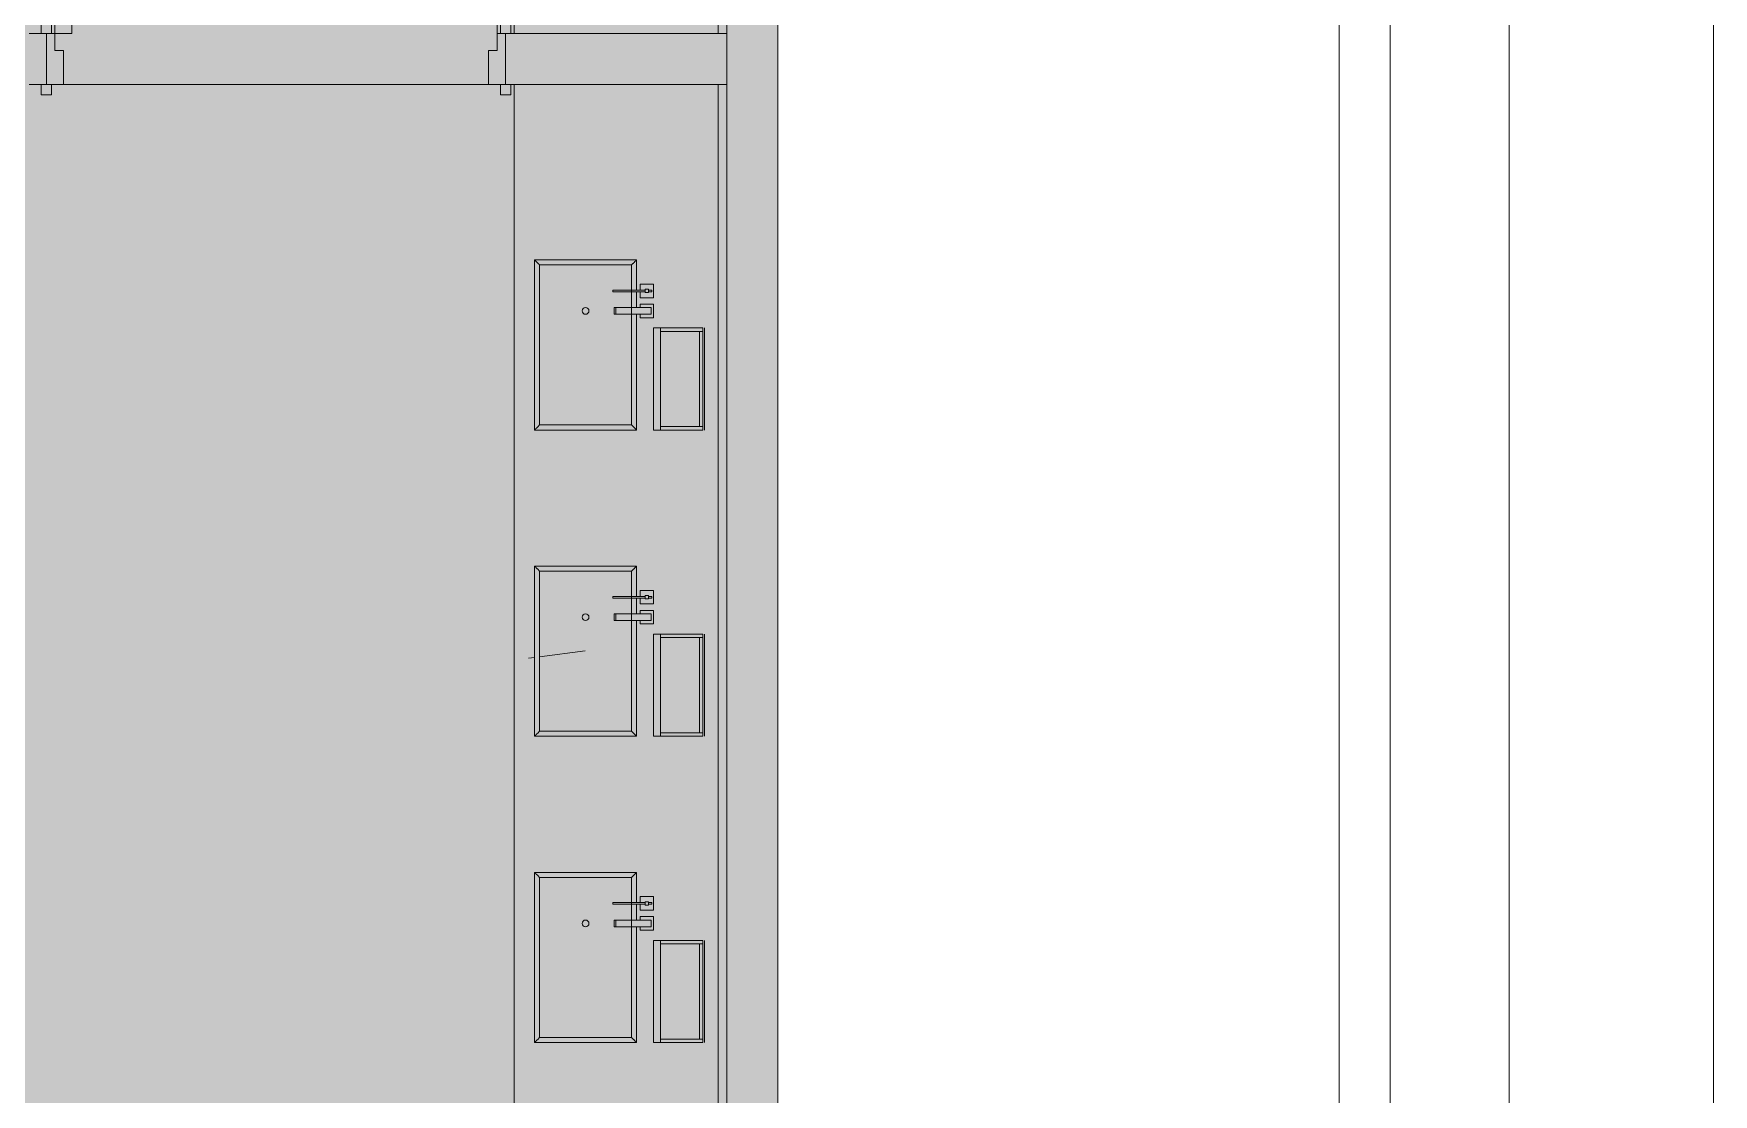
# Model space of a CAD drawing. Header units: millimetres. Extents: x -57519 to 497916, y -349472 to 446842.
# Drawn here: x 418512 to 423450, y 39885 to 43002 of the extents above; entities that cross this region are included whole.
import ezdxf

# ---------------------------------------------------------------- set-up
doc = ezdxf.new("R2010")
doc.units = ezdxf.units.MM
for name, color, linetype, lineweight in [('A-DETL-GENF', 92, 'Continuous', 5), ('A-DETL-THIN', 151, 'Continuous', 9), ('A-DOOR', 31, 'Continuous', 5), ('A-DOOR-FRAM', 31, 'Continuous', 5), ('A-FLOR', 192, 'Continuous', 5), ('A-GENM', 13, 'Continuous', 5), ('A-WALL', 113, 'Continuous', 20), ('A-WALL-PATT', 111, 'Continuous', 20)]:
    doc.layers.add(name, color=color, linetype=linetype, lineweight=lineweight)
pattern_1 = [(50, (329410.6, 0), (3643.68, -318.78), [381, -4191]), (355, (329410.6, 0), (-704.86, 3821.14), [304.8, -3352.8]), (100.451, (329714.2, -26.6), (2938.85, 3502.33), [323.8, -3561.8]), (46.184, (329410.6, 1016), (5421.58, -840.86), [571.5, -6286.5]), (96.636, (329862.4, 946), (4748.05, 4948.55), [485.7, -5342.7]), (351.184, (329410.6, 1016), (4748.1, 4948.5), [457.2, -5029.2]), (21, (329918.6, 762), (3032.29, -2045.3), [381, -4191]), (326, (329918.6, 762), (1236.04, 3683.76), [304.8, -3352.8]), (71.451, (330171.2, 591.6), (4268.34, 1638.42), [323.8, -3561.8]), (37.5, (329410.6, 0), (61.772, 1691.1), [167.64, -3144.52, 167.64, -3235.96, -3365.5]), (37.5, (329410.6, 0), (61.772, 1691.1), [-6715.76, 167.64, -3197.86]), (7.5, (329410.6, 0), (1336.393, 2003.61), [167.64, -1772.92, 167.64, -3068.32, -1282.7]), (7.5, (329410.6, 0), (1336.393, 2003.61), [-5176.52, 167.64, -1115.06]), (327.5, (328277.7, 0), (2711.818, -114.579), [167.64, -1102.36, 167.64, -3794.76, -5257.8]), (327.5, (328277.7, 0), (2711.818, -114.579), [-5232.4, 167.64, -5090.16]), (317.5, (327769.7, 0), (2962.586, 508.533), [167.64, -1483.36, 167.64, -2463.8, -3733.8]), (317.5, (327769.7, 0), (2962.586, 508.533), [-4282.44, 167.64, -3566.16])]

# ---------------------------------------------------------------- blocks, each defined once
blk = doc.blocks.new('DLN_Counter _ Cabinet - DLN_Counter _ Cabinet-15606093-G_F SINGLE OCCUPANCY DIAGRAM')
at = {"layer": 'A-GENM', "color": 191}
for p, q in [((-235, -255), (-235, -525)), ((235, -255), (-235, -255)), ((235, -525), (235, -255)), ((-235, -525), (235, -525))]:
    blk.add_line(p, q, dxfattribs=at)
blk = doc.blocks.new('DLN_Counter _ Cabinet - DLN_Counter _ Cabinet-15606096-G_F SINGLE OCCUPANCY DIAGRAM')
at = {"layer": 'A-GENM', "color": 191}
for p, q in [((-235, -255), (-235, -525)), ((235, -255), (-235, -255)), ((235, -525), (235, -255)), ((-235, -525), (235, -525))]:
    blk.add_line(p, q, dxfattribs=at)
blk = doc.blocks.new('DLN-Single Door__X01_ - _M08a_1300 x 2450 _WH_-16935548-G_F SINGLE OCCUPANCY DIAGRAM')
at = {"layer": 'A-DOOR', "color": 191}
for p, q in [((-650, 1375), (-600, 1375)), ((-650, 75), (-650, 1375)), ((-600, 1375), (-600, 75)), ((-690, 105), (-660, 105)), ((-690, 75), (-690, 105)), ((-660, 105), (-660, 75)), ((660, 75), (660, 105)), ((660, 105), (690, 105)), ((690, 105), (690, 75)), ((-675, 75), (-690, 75)), ((-660, 75), (-675, 75)), ((-600, 75), (-650, 75)), ((675, 75), (660, 75)), ((690, 75), (675, 75)), ((-690, -75), (-675, -75)), ((-690, -105), (-690, -75)), ((-675, -75), (-660, -75)), ((-660, -75), (-660, -105)), ((660, -105), (660, -75)), ((660, -75), (675, -75)), ((675, -75), (690, -75)), ((690, -75), (690, -105)), ((-660, -105), (-690, -105)), ((690, -105), (660, -105))]:
    blk.add_line(p, q, dxfattribs=at)
blk.add_arc((-650, 75), 1300, 359.5, 90, dxfattribs=at)
at = {"layer": 'A-DOOR-FRAM', "color": 191}
for p, q in [((-675, 75), (-650, 75)), ((-675, -75), (-675, 75)), ((-650, 75), (-650, 25)), ((650, 75), (675, 75)), ((650, 25), (650, 75)), ((675, 75), (675, -75)), ((-650, 25), (-625, 25)), ((-625, 25), (-625, -75)), ((625, 25), (650, 25)), ((625, -75), (625, 25)), ((-625, -75), (-675, -75)), ((675, -75), (625, -75))]:
    blk.add_line(p, q, dxfattribs=at)

msp = doc.modelspace()

# ---------------------------------------------------------------- hatches: boundary and pattern name
at = {"layer": 'A-DETL-GENF', "transparency": 33554585}
h = msp.add_hatch(color=201, dxfattribs=at)
h.paths.add_polyline_path([(378712.3, -2142.5), (378712.3, 5707.5), (408249.8, 5707.5), (408249.8, 31607.5), (411824.8, 31607.5), (411824.8, 28857.5), (414124.8, 28857.5), (414124.8, 34332.5), (417674.8, 34332.5), (417674.8, 35647.5), (420699.8, 35647.5), (420699.8, 52157.5), (392454.3, 52157.5), (392454.3, 45782.5), (382199.8, 45782.5), (382199.8, 52157.5), (367049.8, 52157.5), (367049.8, 5707.5), (368349.8, 5707.5), (368349.8, 3222.2), (374112.3, -1265.4), (374112.3, -2142.5), (376972.2, -2142.5)], flags=0)
h.paths.add_polyline_path([(370849.8, 8157.5), (370849.8, 9357.5), (369649.8, 9357.5), (369649.8, 15624.2), (370889.8, 15624.2), (370889.8, 9397.5), (371149.8, 9397.5), (371149.8, 8157.5)], flags=0)
h.paths.add_polyline_path([(388124.8, 8157.5), (388124.8, 9397.5), (389899.8, 9397.5), (389899.8, 8157.5)], flags=0)
h.paths.add_polyline_path([(382791.7, 8157.5), (382352.3, 8157.5), (382352.3, 9397.5), (387324.8, 9397.5), (387324.8, 8157.5), (386671.4, 8157.5)], flags=0)
h.paths.add_polyline_path([(404599.8, 8157.5), (396937.3, 8157.5), (396937.3, 9397.5), (404599.8, 9397.5), (404599.8, 8571.4)], flags=0)
h.paths.add_polyline_path([(394430.7, 8157.5), (392899.8, 8157.5), (392899.8, 9397.5), (396137.3, 9397.5), (396137.3, 8157.5)], flags=0)
h.paths.add_polyline_path([(405799.8, 12397.5), (404559.8, 12397.5), (404559.8, 15624.2), (405799.8, 15624.2), (405799.8, 12969.9)], flags=0)
h.paths.add_polyline_path([(370889.8, 16424.2), (369649.8, 16424.2), (369649.8, 23040.8), (370889.8, 23040.8), (370889.8, 17368.3)], flags=0)
h.paths.add_polyline_path([(404559.8, 16424.2), (404559.8, 23040.8), (405799.8, 23040.8), (405799.8, 16424.2)], flags=0)
h.paths.add_polyline_path([(369649.8, 23840.8), (369649.8, 30107.5), (370849.8, 30107.5), (370849.8, 31307.5), (371149.8, 31307.5), (371149.8, 30107.5), (370889.8, 30107.5), (370889.8, 23840.8)], flags=0)
h.paths.add_polyline_path([(404559.8, 23840.8), (404559.8, 27067.5), (405799.8, 27067.5), (405799.8, 23840.8)], flags=0)
h.paths.add_polyline_path([(388124.8, 30067.5), (388124.8, 31307.5), (389399.8, 31307.5), (389399.8, 30067.5)], flags=0)
h.paths.add_polyline_path([(373449.8, 30067.5), (373449.8, 31307.5), (378512.3, 31307.5), (378512.3, 30067.5), (375032.4, 30067.5)], flags=0)
h.paths.add_polyline_path([(386671.4, 30067.5), (382349.8, 30067.5), (382349.8, 31307.5), (387324.8, 31307.5), (387324.8, 30067.5)], flags=0)
h.paths.add_polyline_path([(394430.7, 30067.5), (392399.8, 30067.5), (392399.8, 31307.5), (396137.3, 31307.5), (396137.3, 30067.5)], flags=0)
h.paths.add_polyline_path([(402190, 30067.5), (396937.3, 30067.5), (396937.3, 31307.5), (404599.8, 31307.5), (404599.8, 30067.5), (404129.8, 30067.5)], flags=0)
h.paths.add_polyline_path([(407299.8, 35797.5), (407299.8, 36247.5), (408249.8, 36247.5), (408249.8, 35797.5), (408009.5, 35797.5)], flags=0)
h.paths.add_polyline_path([(412649.8, 35797.5), (412649.8, 37247.5), (415649.8, 37247.5), (415649.8, 35797.5), (413829, 35797.5)], flags=0)
h.paths.add_polyline_path([(412649.8, 37397.5), (412649.8, 37897.5), (418299.8, 37897.5), (418299.8, 37397.5), (412859.1, 37397.5)], flags=0)
h.paths.add_polyline_path([(408979.4, 37847.5), (408399.8, 37847.5), (408399.8, 38327.5), (410749.8, 38327.5), (410749.8, 37847.5), (409949.3, 37847.5)], flags=0)
h.paths.add_polyline_path([(381599.8, 37907.5), (381599.8, 39557.5), (382049.8, 39557.5), (382049.8, 37907.5), (381821.8, 37907.5)], flags=0)
h.paths.add_polyline_path([(406069.7, 38657.5), (404849.8, 38657.5), (404849.8, 49957.5), (408249.8, 49957.5), (408249.8, 38657.5), (408009.5, 38657.5)], flags=0)
h.paths.add_polyline_path([(370182.8, 40207.5), (369149.8, 40207.5), (369149.8, 40707.5), (370699.8, 40707.5), (370699.8, 40207.5)], flags=0)
h.paths.add_polyline_path([(381599.8, 40257.5), (381599.8, 42757.5), (382049.8, 42757.5), (382049.8, 40257.5), (381821.8, 40257.5)], flags=0)
h.paths.add_polyline_path([(414798.9, 42697.5), (410674.8, 42697.5), (410674.8, 43197.5), (418349.8, 43197.5), (418349.8, 42697.5), (415768.8, 42697.5)], flags=0)
h.paths.add_polyline_path([(377289.8, 42907.5), (375749.8, 42907.5), (375749.8, 43407.5), (377289.8, 43407.5), (377289.8, 43209.2)], flags=0)
h.paths.add_polyline_path([(382049.8, 46907.5), (379399.8, 46907.5), (379399.8, 52007.5), (382049.8, 52007.5), (382049.8, 47057.9)], flags=0)
h.paths.add_polyline_path([(410919.2, 47837.5), (410674.8, 47837.5), (410674.8, 48337.5), (418349.8, 48337.5), (418349.8, 47837.5), (411404.2, 47837.5)], flags=0)
h.paths.add_polyline_path([(408399.8, 50107.5), (408399.8, 52007.5), (408849.8, 52007.5), (408849.8, 50107.5)], flags=0)
at = {"layer": 'A-GENM'}
h = msp.add_hatch(dxfattribs=at)
h.set_pattern_fill('FP_49', color=253, style=0, pattern_type=2)
h.set_pattern_definition(pattern_1)
h.paths.add_polyline_path([(419984.8, 40937.5), (419984.8, 41437.5), (420284.8, 41437.5), (420284.8, 41348.7), (420294.8, 41348.7), (420294.8, 41366.2), (420334.8, 41366.2), (420334.8, 41326.2), (420294.8, 41326.2), (420294.8, 41343.7), (420284.8, 41343.7), (420284.8, 41297.5), (420294.8, 41297.5), (420294.8, 41307.5), (420334.8, 41307.5), (420334.8, 41267.5), (420294.8, 41267.5), (420294.8, 41277.5), (420284.8, 41277.5), (420284.8, 40937.5), (420334.8, 40937.5), (420334.8, 41237.5), (420484.8, 41237.5), (420484.8, 40937.5), (420524.8, 40937.5), (420524.8, 41837.5), (419924.8, 41834.7), (419924.8, 40937.5)], flags=0)
h = msp.add_hatch(dxfattribs=at)
h.set_pattern_fill('FP_41', color=253, style=0, pattern_type=2)
h.set_pattern_definition([(50, (329410.6, 0), (3643.68, -318.78), [381, -4191]), (355, (329410.6, 0), (-704.86, 3821.14), [304.8, -3352.8]), (100.451, (329714.2, -26.6), (2938.85, 3502.33), [323.8, -3561.8]), (46.184, (329410.6, 1016), (5421.58, -840.86), [571.5, -6286.5]), (96.636, (329862.4, 946), (4748.05, 4948.55), [485.7, -5342.7]), (351.184, (329410.6, 1016), (4748.1, 4948.5), [457.2, -5029.2]), (21, (329918.6, 762), (3032.29, -2045.3), [381, -4191]), (326, (329918.6, 762), (1236.04, 3683.76), [304.8, -3352.8]), (71.451, (330171.2, 591.6), (4268.34, 1638.42), [323.8, -3561.8]), (37.5, (329410.6, 0), (61.772, 1691.1), [167.64, -3144.52, 167.64, -3235.96, -3365.5]), (37.5, (329410.6, 0), (61.772, 1691.1), [-6715.76, 167.64, -3197.86]), (7.5, (329410.6, 0), (1336.393, 2003.61), [167.64, -1772.92, 167.64, -3068.32, -1282.7]), (7.5, (329410.6, 0), (1336.393, 2003.61), [-5176.52, 167.64, -1115.06]), (327.5, (328277.7, 0), (2711.818, -114.579), [167.64, -1102.36, 167.64, -3794.76, -5257.8]), (327.5, (328277.7, 0), (2711.818, -114.579), [-5232.4, 167.64, -5090.16]), (317.5, (327769.7, 0), (2962.586, 508.533), [167.64, -1483.36, 167.64, -2463.8, -3733.8]), (317.5, (327769.7, 0), (2962.586, 508.533), [-4282.44, 167.64, -3566.16])])
h.paths.add_polyline_path([(420133.4, 40952.5), (420269.8, 40952.5), (420269.8, 41277.5), (420224, 41277.5), (420224, 41297.5), (420269.8, 41297.5), (420269.8, 41343.7), (420269.8, 41348.7), (420269.8, 41422.5), (419999.8, 41422.5), (419999.8, 40952.5)], flags=0)
h.paths.add_polyline_path([(420134.8, 41277.5), (420126.2, 41282.5), (420126.2, 41292.5), (420134.8, 41297.5), (420143.5, 41292.5), (420143.5, 41282.5), (420137.4, 41277.8)], flags=0)
h = msp.add_hatch(dxfattribs=at)
h.set_pattern_fill('FP_49', color=253, style=0, pattern_type=2)
h.set_pattern_definition(pattern_1)
h.paths.add_polyline_path([(419984.8, 39137.5), (419984.8, 39637.5), (420284.8, 39635.5), (420284.8, 39548.7), (420294.8, 39548.7), (420294.8, 39566.2), (420334.8, 39566.2), (420334.8, 39526.2), (420294.8, 39526.2), (420294.8, 39543.7), (420284.8, 39543.7), (420284.8, 39497.5), (420294.8, 39497.5), (420294.8, 39507.5), (420334.8, 39507.5), (420334.8, 39467.5), (420294.8, 39467.5), (420294.8, 39477.5), (420284.8, 39477.5), (420284.8, 39137.5), (420334.8, 39137.5), (420334.8, 39437.5), (420484.8, 39437.5), (420484.8, 39137.5), (420524.8, 39137.5), (420524.8, 40037.5), (419924.8, 40037.5), (419924.8, 39137.5)], flags=0)
at = {"layer": 'A-WALL-PATT', "transparency": 33554432}
msp.add_hatch(color=133, dxfattribs=at).paths.add_polyline_path([(420699.8, 35647.5), (420699.8, 48832.7), (420549.8, 48832.7), (420549.8, 35647.5)], flags=0)

# ---------------------------------------------------------------- linework, layer by layer
at = {"layer": 'A-DETL-THIN', "lineweight": 5}
msp.add_line((420699.8, 35647.5), (420699.8, 52157.5), dxfattribs=at)
at = {"layer": 'A-FLOR'}
for p, q in [((420699.8, 48727.7), (420699.8, 35647.5)), ((420509.8, 43002.5), (420549.8, 43002.5)), ((418499.8, 42852.5), (418534.8, 42852.5)), ((418599.8, 42852.5), (419849.8, 42852.5)), ((420549.8, 42852.5), (420524.8, 42852.5)), ((420549.8, 35797.5), (420549.8, 42852.5))]:
    msp.add_line(p, q, dxfattribs=at)
at = {"layer": 'A-GENM', "color": 191}
for p, q in [((419924.8, 43982.5), (419924.8, 43002.5)), ((420524.8, 43982.5), (420524.8, 43002.5)), ((419944.8, 43002.5), (419924.8, 43002.5)), ((420524.8, 43002.5), (419924.8, 43002.5)), ((420324.8, 43002.5), (419944.8, 43002.5)), ((420324.8, 43002.5), (419944.8, 43002.5)), ((420494.8, 43002.5), (420324.8, 43002.5)), ((420524.8, 43002.5), (420494.8, 43002.5)), ((420509.8, 43002.5), (420494.8, 43002.5)), ((419924.8, 42852.5), (420524.8, 42852.5)), ((419924.8, 42852.5), (419924.8, 41837.5)), ((420524.8, 42852.5), (420524.8, 41837.5)), ((419984.8, 41837.5), (419984.8, 42337.5)), ((419984.8, 42337.5), (420284.8, 42337.5)), ((420284.8, 42337.5), (420284.8, 42248.7)), ((420334.8, 42266.2), (420294.8, 42266.2)), ((420294.8, 42266.2), (420294.8, 42248.7)), ((420334.8, 42226.2), (420334.8, 42266.2)), ((420214.8, 42248.7), (420214.8, 42243.7)), ((420214.8, 42248.7), (420309.8, 42248.7)), ((420309.8, 42243.7), (420214.8, 42243.7)), ((420284.8, 42243.7), (420284.8, 42197.5)), ((420294.8, 42243.7), (420294.8, 42226.2)), ((420294.8, 42226.2), (420334.8, 42226.2)), ((420309.8, 42251.2), (420319.8, 42251.2)), ((420309.8, 42241.2), (420309.8, 42251.2)), ((420309.8, 42243.7), (420309.8, 42248.7)), ((420319.8, 42241.2), (420309.8, 42241.2)), ((420319.8, 42251.2), (420319.8, 42241.2)), ((420319.8, 42248.7), (420329.8, 42248.7)), ((420319.8, 42248.7), (420319.8, 42243.7)), ((420329.8, 42243.7), (420319.8, 42243.7)), ((420329.8, 42243.7), (420329.8, 42248.7)), ((420218.9, 42197.5), (420224, 42197.5)), ((420218.9, 42177.5), (420218.9, 42197.5)), ((420224, 42177.5), (420218.9, 42177.5)), ((420224, 42197.5), (420327.3, 42197.5)), ((420224, 42177.5), (420224, 42197.5)), ((420327.3, 42177.5), (420224, 42177.5)), ((420284.8, 42177.5), (420284.8, 41837.5)), ((420334.8, 42207.5), (420294.8, 42207.5)), ((420294.8, 42207.5), (420294.8, 42197.5)), ((420294.8, 42177.5), (420294.8, 42167.5)), ((420294.8, 42167.5), (420334.8, 42167.5)), ((420327.3, 42197.5), (420327.3, 42177.5)), ((420334.8, 42167.5), (420334.8, 42207.5)), ((420354.8, 42137.5), (420334.8, 42137.5)), ((420334.8, 41837.5), (420334.8, 42137.5)), ((420354.8, 42137.5), (420479.8, 42137.5)), ((420354.8, 42127.5), (420354.8, 42137.5)), ((420354.8, 41837.5), (420354.8, 42137.5)), ((420479.8, 42127.5), (420354.8, 42127.5)), ((420469.8, 42127.5), (420479.8, 42127.5)), ((420469.8, 41847.5), (420469.8, 42127.5)), ((420479.8, 42127.5), (420479.8, 42137.5)), ((420479.8, 41847.5), (420479.8, 42127.5)), ((420484.8, 42137.5), (420484.8, 41837.5)), ((419924.8, 41837.5), (419924.8, 40937.5)), ((419984.8, 41837.5), (420284.8, 41837.5)), ((420334.8, 41837.5), (420354.8, 41837.5)), ((420354.8, 41847.5), (420479.8, 41847.5)), ((420354.8, 41837.5), (420354.8, 41847.5)), ((420479.8, 41837.5), (420354.8, 41837.5)), ((420479.8, 41847.5), (420469.8, 41847.5)), ((420479.8, 41837.5), (420479.8, 41847.5)), ((420524.8, 41837.5), (420524.8, 40937.5)), ((419984.8, 40937.5), (419984.8, 41437.5)), ((419984.8, 41437.5), (420284.8, 41437.5)), ((420284.8, 41437.5), (420284.8, 41348.7)), ((420214.8, 41348.7), (420214.8, 41343.7)), ((420214.8, 41348.7), (420309.8, 41348.7)), ((420309.8, 41343.7), (420214.8, 41343.7)), ((420284.8, 41343.7), (420284.8, 41297.5)), ((420334.8, 41366.2), (420294.8, 41366.2)), ((420294.8, 41366.2), (420294.8, 41348.7)), ((420294.8, 41343.7), (420294.8, 41326.2)), ((420309.8, 41351.2), (420319.8, 41351.2)), ((420309.8, 41341.2), (420309.8, 41351.2)), ((420309.8, 41343.7), (420309.8, 41348.7)), ((420319.8, 41341.2), (420309.8, 41341.2)), ((420319.8, 41351.2), (420319.8, 41341.2)), ((420319.8, 41348.7), (420329.8, 41348.7)), ((420319.8, 41348.7), (420319.8, 41343.7)), ((420329.8, 41343.7), (420319.8, 41343.7)), ((420329.8, 41343.7), (420329.8, 41348.7)), ((420334.8, 41326.2), (420334.8, 41366.2)), ((420218.9, 41297.5), (420224, 41297.5)), ((420218.9, 41277.5), (420218.9, 41297.5)), ((420224, 41297.5), (420327.3, 41297.5)), ((420224, 41277.5), (420224, 41297.5)), ((420294.8, 41326.2), (420334.8, 41326.2)), ((420334.8, 41307.5), (420294.8, 41307.5)), ((420294.8, 41307.5), (420294.8, 41297.5)), ((420327.3, 41297.5), (420327.3, 41277.5)), ((420334.8, 41267.5), (420334.8, 41307.5)), ((420224, 41277.5), (420218.9, 41277.5)), ((420327.3, 41277.5), (420224, 41277.5)), ((420284.8, 41277.5), (420284.8, 40937.5)), ((420294.8, 41277.5), (420294.8, 41267.5)), ((420294.8, 41267.5), (420334.8, 41267.5)), ((420354.8, 41237.5), (420334.8, 41237.5)), ((420334.8, 40937.5), (420334.8, 41237.5)), ((420354.8, 41237.5), (420479.8, 41237.5)), ((420354.8, 41227.5), (420354.8, 41237.5)), ((420354.8, 40937.5), (420354.8, 41237.5)), ((420479.8, 41227.5), (420479.8, 41237.5)), ((420484.8, 41237.5), (420484.8, 40937.5)), ((420479.8, 41227.5), (420354.8, 41227.5)), ((420469.8, 41227.5), (420479.8, 41227.5)), ((420469.8, 40947.5), (420469.8, 41227.5)), ((420479.8, 40947.5), (420479.8, 41227.5)), ((419924.8, 40937.5), (419924.8, 40037.5)), ((419984.8, 40937.5), (420284.8, 40937.5)), ((420334.8, 40937.5), (420354.8, 40937.5)), ((420354.8, 40947.5), (420479.8, 40947.5)), ((420354.8, 40937.5), (420354.8, 40947.5)), ((420479.8, 40937.5), (420354.8, 40937.5)), ((420479.8, 40947.5), (420469.8, 40947.5)), ((420479.8, 40937.5), (420479.8, 40947.5)), ((420524.8, 40937.5), (420524.8, 40037.5)), ((419984.8, 40037.5), (419984.8, 40537.5)), ((419984.8, 40537.5), (420284.8, 40537.5)), ((420284.8, 40537.5), (420284.8, 40448.7)), ((420214.8, 40448.7), (420309.8, 40448.7)), ((420214.8, 40448.7), (420214.8, 40443.7)), ((420309.8, 40443.7), (420214.8, 40443.7)), ((420284.8, 40443.7), (420284.8, 40397.5)), ((420334.8, 40466.2), (420294.8, 40466.2)), ((420294.8, 40466.2), (420294.8, 40448.7)), ((420294.8, 40444.5), (420294.8, 40426.2)), ((420309.8, 40451.2), (420319.8, 40451.2)), ((420309.8, 40441.2), (420309.8, 40451.2)), ((420309.8, 40443.7), (420309.8, 40448.7)), ((420319.8, 40441.2), (420309.8, 40441.2)), ((420319.8, 40451.2), (420319.8, 40441.2)), ((420319.8, 40448.7), (420329.8, 40448.7)), ((420319.8, 40448.7), (420319.8, 40443.7)), ((420329.8, 40443.7), (420319.8, 40443.7)), ((420329.8, 40443.7), (420329.8, 40448.7)), ((420334.8, 40426.2), (420334.8, 40466.2)), ((420218.9, 40397.5), (420224, 40397.5)), ((420218.9, 40377.5), (420218.9, 40397.5)), ((420224, 40397.5), (420327.3, 40397.5)), ((420224, 40377.5), (420224, 40397.5)), ((420294.8, 40426.2), (420334.8, 40426.2)), ((420334.8, 40407.5), (420294.8, 40407.5)), ((420294.8, 40407.5), (420294.8, 40397.5)), ((420327.3, 40397.5), (420327.3, 40377.5)), ((420334.8, 40367.5), (420334.8, 40407.5)), ((420224, 40377.5), (420218.9, 40377.5)), ((420327.3, 40377.5), (420224, 40377.5)), ((420284.8, 40377.5), (420284.8, 40037.5)), ((420294.8, 40377.5), (420294.8, 40367.5)), ((420294.8, 40367.5), (420334.8, 40367.5)), ((420354.8, 40337.5), (420334.8, 40337.5)), ((420334.8, 40037.5), (420334.8, 40337.5)), ((420354.8, 40337.5), (420479.8, 40337.5)), ((420354.8, 40327.5), (420354.8, 40337.5)), ((420354.8, 40037.5), (420354.8, 40337.5)), ((420479.8, 40327.5), (420354.8, 40327.5)), ((420469.8, 40327.5), (420479.8, 40327.5)), ((420469.8, 40047.5), (420469.8, 40327.5)), ((420479.8, 40327.5), (420479.8, 40337.5)), ((420479.8, 40047.5), (420479.8, 40327.5)), ((420484.8, 40337.5), (420484.8, 40037.5)), ((420354.8, 40047.5), (420479.8, 40047.5)), ((420354.8, 40037.5), (420354.8, 40047.5)), ((420479.8, 40047.5), (420469.8, 40047.5)), ((420479.8, 40037.5), (420479.8, 40047.5)), ((419924.8, 40037.5), (419924.8, 39137.5)), ((419984.8, 40037.5), (420284.8, 40037.5)), ((420334.8, 40037.5), (420354.8, 40037.5)), ((420479.8, 40037.5), (420354.8, 40037.5)), ((420524.8, 40037.5), (420524.8, 39137.5))]:
    msp.add_line(p, q, dxfattribs=at)
for centre, start, end in [((420134.8, 42187.5), 90, 270), ((420134.8, 42187.5), 270, 90), ((420134.8, 41287.5), 90, 270), ((420134.8, 41287.5), 270, 90), ((420134.8, 40387.5), 90, 270), ((420134.8, 40387.5), 270, 90)]:
    msp.add_arc(centre, 10, start, end, dxfattribs=at)
for points, knots in [([(419999.8, 42322.5), (419998.5, 42323.8), (419996.6, 42325.8), (419994.1, 42328.2), (419992.6, 42329.7), (419991.5, 42330.8), (419990.4, 42331.9), (419989.5, 42332.9), (419988.6, 42333.8), (419987.7, 42334.6), (419986.8, 42335.5), (419986, 42336.4), (419985.1, 42337.2), (419984.9, 42337.5), (419984.8, 42337.5)], [-1, -1, -1, -1, -0.833333, -0.75, -0.666667, -0.625, -0.583333, -0.5, -0.458333, -0.416667, -0.333333, -0.25, -0.166667, 0, 0, 0, 0]), ([(420284.8, 42337.5), (420284.8, 42337.5), (420284.6, 42337.2), (420283.7, 42336.4), (420282.9, 42335.5), (420282, 42334.6), (420281.1, 42333.8), (420280.2, 42332.9), (420279, 42331.6), (420277.6, 42330.3), (420276.5, 42329.1), (420275.3, 42327.9), (420273.1, 42325.8), (420271.2, 42323.8), (420269.8, 42322.5)], [0, 0, 0, 0, 0.166667, 0.25, 0.333333, 0.416667, 0.458333, 0.5, 0.583333, 0.666667, 0.708333, 0.75, 0.833333, 1, 1, 1, 1]), ([(419984.8, 41837.5), (419984.8, 41837.5), (419985.1, 41837.7), (419986, 41838.6), (419986.8, 41839.5), (419987.7, 41840.4), (419988.6, 41841.2), (419989.5, 41842.1), (419990.7, 41843.3), (419992.1, 41844.7), (419993.2, 41845.8), (419994.4, 41847), (419996.6, 41849.2), (419998.5, 41851.1), (419999.8, 41852.5)], [0, 0, 0, 0, 0.166667, 0.25, 0.333333, 0.416667, 0.458333, 0.5, 0.583333, 0.666667, 0.708333, 0.75, 0.833333, 1, 1, 1, 1]), ([(420284.8, 41837.5), (420284.8, 41837.5), (420284.6, 41837.7), (420283.7, 41838.6), (420282.9, 41839.5), (420282, 41840.4), (420281.1, 41841.2), (420280.2, 41842.1), (420279, 41843.3), (420277.6, 41844.7), (420276.5, 41845.8), (420275.3, 41847), (420273.1, 41849.2), (420271.2, 41851.2), (420269.8, 41852.5)], [0, 0, 0, 0, 0.166667, 0.25, 0.333333, 0.416667, 0.458333, 0.5, 0.583333, 0.666667, 0.708333, 0.75, 0.833333, 1, 1, 1, 1]), ([(419999.8, 41422.5), (419998.5, 41423.8), (419996.6, 41425.8), (419994.1, 41428.2), (419992.6, 41429.7), (419991.5, 41430.8), (419990.4, 41431.9), (419989.5, 41432.9), (419988.6, 41433.8), (419987.7, 41434.6), (419986.8, 41435.5), (419986, 41436.4), (419985.1, 41437.2), (419984.9, 41437.5), (419984.8, 41437.5)], [-1, -1, -1, -1, -0.833333, -0.75, -0.666667, -0.625, -0.583333, -0.5, -0.458333, -0.416667, -0.333333, -0.25, -0.166667, 0, 0, 0, 0]), ([(420284.8, 41437.5), (420284.8, 41437.5), (420284.6, 41437.2), (420283.7, 41436.4), (420282.9, 41435.5), (420282, 41434.6), (420281.1, 41433.8), (420280.2, 41432.9), (420279, 41431.6), (420277.6, 41430.3), (420276.5, 41429.1), (420275.3, 41427.9), (420273.1, 41425.8), (420271.2, 41423.8), (420269.8, 41422.5)], [0, 0, 0, 0, 0.166667, 0.25, 0.333333, 0.416667, 0.458333, 0.5, 0.583333, 0.666667, 0.708333, 0.75, 0.833333, 1, 1, 1, 1]), ([(419984.8, 40937.5), (419984.8, 40937.5), (419985.1, 40937.7), (419986, 40938.6), (419986.8, 40939.5), (419987.7, 40940.4), (419988.6, 40941.2), (419989.5, 40942.1), (419990.7, 40943.3), (419992.1, 40944.7), (419993.2, 40945.8), (419994.4, 40947), (419996.6, 40949.2), (419998.5, 40951.1), (419999.8, 40952.5)], [0, 0, 0, 0, 0.166667, 0.25, 0.333333, 0.416667, 0.458333, 0.5, 0.583333, 0.666667, 0.708333, 0.75, 0.833333, 1, 1, 1, 1]), ([(420284.8, 40937.5), (420284.8, 40937.5), (420284.6, 40937.7), (420283.7, 40938.6), (420282.9, 40939.5), (420282, 40940.4), (420281.1, 40941.2), (420280.2, 40942.1), (420279, 40943.3), (420277.6, 40944.7), (420276.5, 40945.8), (420275.3, 40947), (420273.1, 40949.2), (420271.2, 40951.2), (420269.8, 40952.5)], [0, 0, 0, 0, 0.166667, 0.25, 0.333333, 0.416667, 0.458333, 0.5, 0.583333, 0.666667, 0.708333, 0.75, 0.833333, 1, 1, 1, 1]), ([(419999.8, 40522.5), (419998.5, 40523.8), (419996.6, 40525.8), (419994.1, 40528.2), (419992.6, 40529.7), (419991.5, 40530.8), (419990.4, 40531.9), (419989.5, 40532.9), (419988.6, 40533.8), (419987.7, 40534.6), (419986.8, 40535.5), (419986, 40536.4), (419985.1, 40537.2), (419984.9, 40537.5), (419984.8, 40537.5)], [-1, -1, -1, -1, -0.833333, -0.75, -0.666667, -0.625, -0.583333, -0.5, -0.458333, -0.416667, -0.333333, -0.25, -0.166667, 0, 0, 0, 0]), ([(420284.8, 40537.5), (420284.8, 40537.5), (420284.6, 40537.2), (420283.7, 40536.4), (420282.9, 40535.5), (420282, 40534.6), (420281.1, 40533.8), (420280.2, 40532.9), (420279, 40531.6), (420277.6, 40530.3), (420276.5, 40529.1), (420275.3, 40527.9), (420273.1, 40525.8), (420271.2, 40523.8), (420269.8, 40522.5)], [0, 0, 0, 0, 0.166667, 0.25, 0.333333, 0.416667, 0.458333, 0.5, 0.583333, 0.666667, 0.708333, 0.75, 0.833333, 1, 1, 1, 1]), ([(419984.8, 40037.5), (419984.8, 40037.5), (419985.1, 40037.7), (419986, 40038.6), (419986.8, 40039.5), (419987.7, 40040.4), (419988.6, 40041.2), (419989.5, 40042.1), (419990.7, 40043.3), (419992.1, 40044.7), (419993.2, 40045.8), (419994.4, 40047), (419996.6, 40049.2), (419998.5, 40051.1), (419999.8, 40052.5)], [0, 0, 0, 0, 0.166667, 0.25, 0.333333, 0.416667, 0.458333, 0.5, 0.583333, 0.666667, 0.708333, 0.75, 0.833333, 1, 1, 1, 1]), ([(420284.8, 40037.5), (420284.8, 40037.5), (420284.6, 40037.7), (420283.7, 40038.6), (420282.9, 40039.5), (420282, 40040.4), (420281.1, 40041.2), (420280.2, 40042.1), (420279, 40043.3), (420277.6, 40044.7), (420276.5, 40045.8), (420275.3, 40047), (420273.1, 40049.2), (420271.2, 40051.2), (420269.8, 40052.5)], [0, 0, 0, 0, 0.166667, 0.25, 0.333333, 0.416667, 0.458333, 0.5, 0.583333, 0.666667, 0.708333, 0.75, 0.833333, 1, 1, 1, 1])]:
    msp.add_open_spline(points, degree=3, knots=knots, dxfattribs=at)
at = {"layer": 'A-WALL', "color": 191, "lineweight": 5}
for p, q in [((420549.8, 42852.5), (420549.8, 52007.5)), ((418549.8, 43002.5), (418499.8, 43002.5)), ((418549.8, 43002.5), (418549.8, 42852.5)), ((420509.8, 43002.5), (419899.8, 43002.5)), ((419899.8, 43002.5), (419899.8, 42852.5)), ((418534.8, 42852.5), (418549.8, 42852.5)), ((420524.8, 42852.5), (419899.8, 42852.5))]:
    msp.add_line(p, q, dxfattribs=at)
at = {"layer": 'A-WALL', "lineweight": 18}
for p, q in [((423449.8, 48907.7), (423449.8, 31007.5)), ((422849.8, 31607.5), (422849.8, 48757.7))]:
    msp.add_line(p, q, dxfattribs=at)
at = {"layer": 'A-WALL', "color": 253, "lineweight": 5}
for p, q in [((422349.8, 32057.5), (422349.8, 47792.7)), ((422499.8, 32057.5), (422499.8, 47792.7))]:
    msp.add_line(p, q, dxfattribs=at)

# ---------------------------------------------------------------- block references
at = {"layer": 'A-DOOR', "color": 191}
msp.add_blockref('DLN-Single Door__X01_ - _M08a_1300 x 2450 _WH_-16935548-G_F SINGLE OCCUPANCY DIAGRAM', (419224.8, 42927.5), dxfattribs=at)
at = {"layer": 'A-GENM', "color": 191, "rotation": 270.0000000000002}
for name, p in [('DLN_Counter _ Cabinet - DLN_Counter _ Cabinet-15606096-G_F SINGLE OCCUPANCY DIAGRAM', (420524.8, 42087.5)), ('DLN_Counter _ Cabinet - DLN_Counter _ Cabinet-15606093-G_F SINGLE OCCUPANCY DIAGRAM', (420524.8, 41187.5)), ('DLN_Counter _ Cabinet - DLN_Counter _ Cabinet-15606093-G_F SINGLE OCCUPANCY DIAGRAM', (420524.8, 40287.5))]:
    msp.add_blockref(name, p, dxfattribs=at)

doc.saveas('drawing.dxf')
